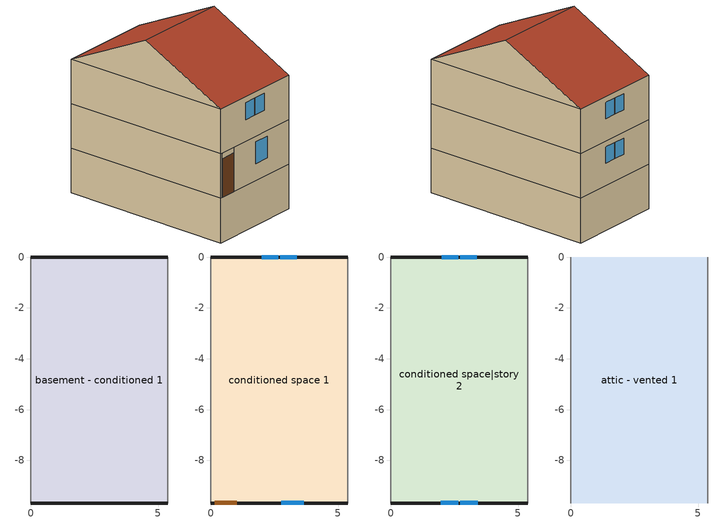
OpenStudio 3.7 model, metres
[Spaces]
basement - conditioned 1
 floor foundation: 0,-9.67 0,0 5.37,0 5.37,-9.67 z-2.2
 wall outside: 5.37,0 0,0 / 0,-9.67 5.37,-9.67 z0:0.23
 wall adiabatic: 0,0 0,-9.67 / 5.37,-9.67 5.37,0 z-2.2:0.23; 0,0 0,-9.67 / 5.37,-9.67 5.37,0 z0:0.23
 wall foundation: 5.37,0 0,0 / 0,-9.67 5.37,-9.67 z-2.2:0.23
conditioned space 1
 floor to basement - conditioned 1: 5.37,0 5.37,-9.67 0,-9.67 0,0 z0.23
 wall outside: 5.37,0 0,0 / 0,-9.67 0.13,-9.67 1.05,-9.67 5.37,-9.67 z0.23:2.67
 wall adiabatic: 0,0 0,-9.67 / 5.37,-9.67 5.37,0 z0.23:2.67
 window: 3.38,0 2.72,0 / 2.66,0 1.99,0 z1.48:2.37; 2.77,-9.67 3.66,-9.67 z1.18:2.37
 door: 0.15,-9.67 1.02,-9.67 z0.23:2.37
conditioned space|story 2
 floor to conditioned space 1: 5.37,0 5.37,-9.67 0,-9.67 0,0 z2.67
 wall outside: 5.37,0 0,0 / 0,-9.67 5.37,-9.67 z2.67:5.11
 wall adiabatic: 0,0 0,-9.67 / 5.37,-9.67 5.37,0 z2.67:5.11
 window: 3.38,0 2.72,0 / 2.66,0 1.99,0 z3.92:4.81; 1.96,-9.67 2.66,-9.67 / 2.72,-9.67 3.42,-9.67 z3.87:4.81
attic - vented 1
 floor to conditioned space|story 2: 5.37,0 5.37,-9.67 0,-9.67 0,0 z5.11
 wall adiabatic: 0,-4.84,7.53 0,0,5.11 0,-9.67,5.11; 5.37,-4.84,7.53 5.37,-9.67,5.11 5.37,0,5.11
 roof outside: 0,-4.84,7.53 5.37,-4.84,7.53 5.37,0,5.11 0,0,5.11; 5.37,-4.84,7.53 0,-4.84,7.53 0,-9.67,5.11 5.37,-9.67,5.11
[ThermalZone] Use Ideal Air Loads=No
conditioned space; basement - conditioned; attic - vented
[Sizing:Zone] Zone Cooling Design Supply Air Temperature Input Method=SupplyAirTemperature; Zone Cooling Design Supply Air Temperature {C}=14; Zone Cooling Design Supply Air Temperature Difference {deltaC}=11.11; Zone Heating Design Supply Air Temperature Input Method=SupplyAirTemperature; Zone Heating Design Supply Air Temperature {C}=40; Zone Heating Design Supply Air Temperature Difference {deltaC}=11.11; Zone Cooling Design Supply Air Humidity Ratio {kg-H2O/kg-air}=0.0085; Zone Heating Design Supply Air Humidity Ratio {kg-H2O/kg-air}=0.008; Cooling Design Air Flow Method=DesignDay; Heating Design Air Flow Method=DesignDay; Account for Dedicated Outdoor Air System=No; Dedicated Outdoor Air System Control Strategy=NeutralSupplyAir; Dedicated Outdoor Air Low Setpoint Temperature for Design {C}=autosize; Dedicated Outdoor Air High Setpoint Temperature for Design {C}=autosize; Zone Load Sizing Method=Sensible Load Only No Latent Load; Zone Latent Cooling Design Supply Air Humidity Ratio Input Method=HumidityRatioDifference; Zone Cooling Design Supply Air Humidity Ratio Difference {kgWater/kgDryAir}=0.005; Zone Latent Heating Design Supply Air Humidity Ratio Input Method=HumidityRatioDifference; Zone Humidification Design Supply Air Humidity Ratio Difference {kgWater/kgDryAir}=0.005
conditioned space; basement - conditioned; attic - vented
[Space]
Name | Space Type | Thermal Zone
conditioned space 1; conditioned space|story 2 | Space Type 1 | conditioned space
basement - conditioned 1 | Space Type 2 | basement - conditioned
attic - vented 1 | Space Type 3 | attic - vented
[SpaceType]
Name | Standards Space Type
Space Type 1 | conditioned space
Space Type 2 | basement - conditioned
Space Type 3 | attic - vented
